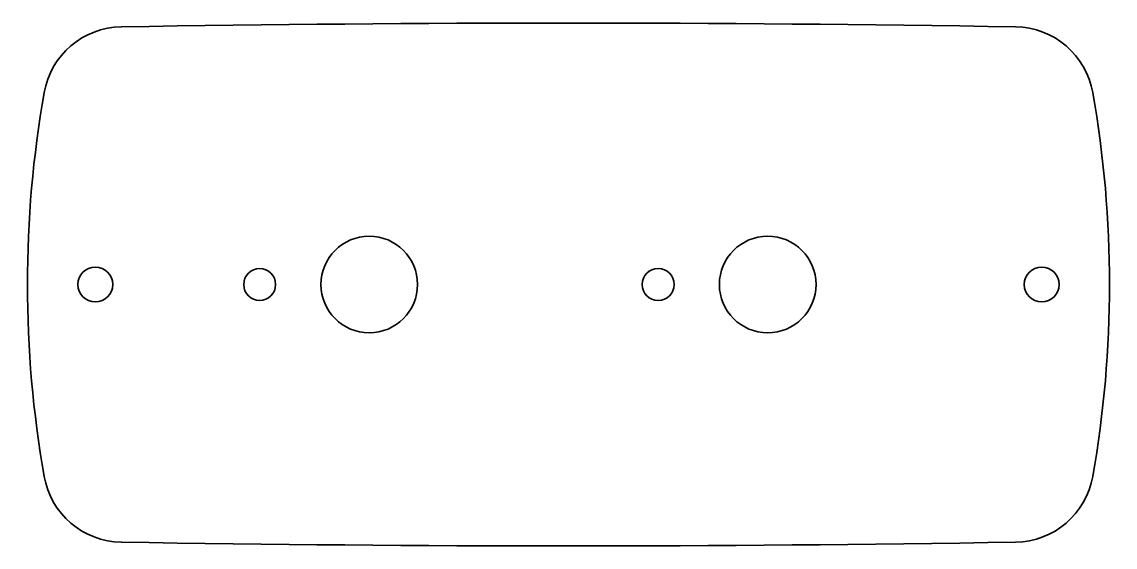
# Model space of a CAD drawing. Header units: inches. Extents: x -1 to 109, y 0 to 53.
import ezdxf

# ---------------------------------------------------------------- set-up
doc = ezdxf.new("R2010")
doc.units = ezdxf.units.IN
doc.header["$MEASUREMENT"] = 0
doc.layers.add('Visible (ANSI)', color=7, linetype='Continuous', lineweight=35)

# ---------------------------------------------------------------- blocks, each defined once
blk = doc.blocks.new('SMT-V001-PNAU001_Chapa Embutidas en fibra_SMT-V001-PNAU001')
at = {"layer": 'Visible (ANSI)'}
for centre, radius in [((-20, 0), 4.85), ((20, 0), 4.85), ((-47.5, 0), 1.75), ((-31, 0), 1.6), ((9, 0), 1.6), ((47.5, 0), 1.75)]:
    blk.add_circle(centre, radius, dxfattribs=at)
at = {"layer": 'Visible (ANSI)', "extrusion": (0, 0, -1)}
for centre, radius, start, end in [((0, -2676.76), 2703.01, 89.04851, 90.95149), ((44.75, 17.88), 8, 9.9668, 89.0485), ((-44.75, 17.88), 8, 90.9515, 170.0332), ((-56.99, 0), 111.3, 350.0332, 9.9668), ((56.99, 0), 111.3, 170.0332, 189.9668), ((44.75, -17.88), 8, 270.9515, 350.0332), ((-44.75, -17.88), 8, 189.9668, 269.0485), ((0, 2676.76), 2703.01, 269.04851, 270.95149)]:
    blk.add_arc(centre, radius, start, end, dxfattribs=at)

msp = doc.modelspace()

# ---------------------------------------------------------------- block references
msp.add_blockref('SMT-V001-PNAU001_Chapa Embutidas en fibra_SMT-V001-PNAU001', (54.31, 26.25))

doc.saveas('drawing.dxf')
